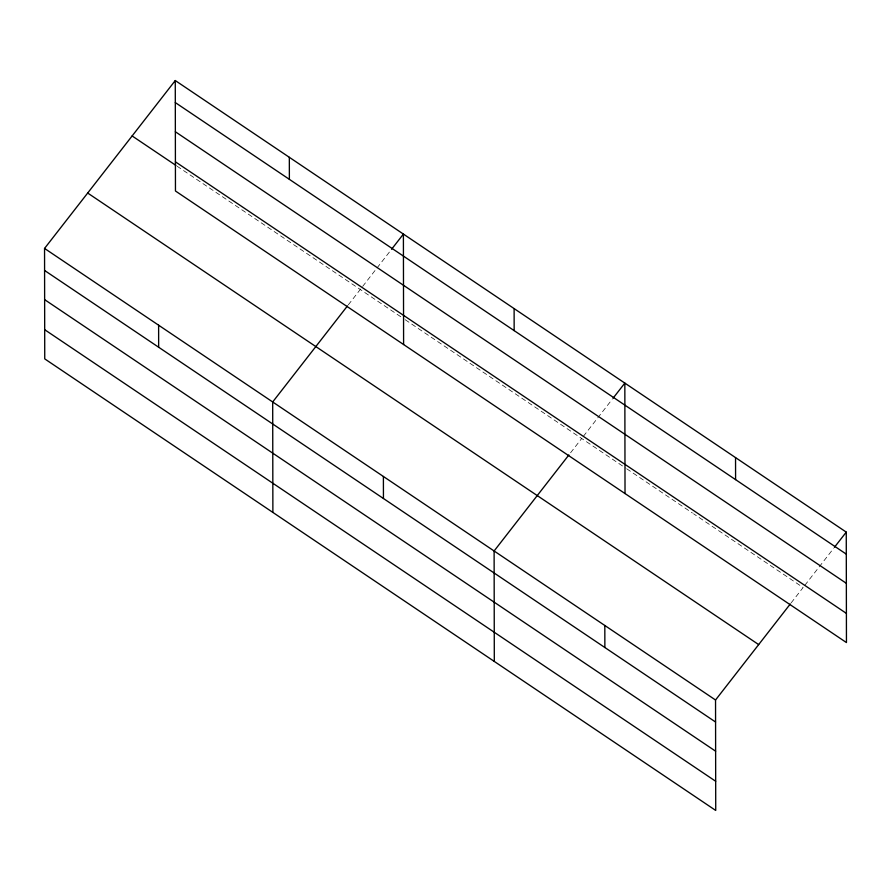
<?xml version="1.0" encoding="UTF-8"?>
<svg xmlns="http://www.w3.org/2000/svg" width="891" height="891" viewBox="0 0 891 891"><rect width="100%" height="100%" fill="white"/><g stroke="black" fill="none" stroke-linecap="round" stroke-linejoin="round"><path stroke-width="0.67" stroke-dasharray="4.46 3.34" d="M348.303 304.856L390.715 250.371M570.585 452.773L581.689 438.495M583.382 436.323L596.914 418.948M597.761 417.857L612.139 399.391M791.152 602.884L803.125 587.514L693.566 513.784M804.807 585.342L818.35 567.957M819.197 566.876L833.575 548.41M177.064 166.194L404.091 318.978M405.249 319.746L625.515 467.987M626.674 468.766L692.407 513.004"/><path stroke-width="1.34" d="M790.295 603.975L715.54 700.003L715.729 810.454L44.739 358.884L44.55 248.433L175.271 80.546L846.261 532.116L846.45 642.567L175.46 190.997L175.271 80.546M347.445 305.947L272.691 401.964L272.88 512.414M391.561 249.291L403.4 234.077L403.601 344.539M568.87 454.967L494.115 550.983L494.305 661.434M612.986 398.31L624.836 383.097L625.025 493.547M834.41 547.319L846.261 532.116M175.304 102.576L846.294 554.135M175.36 131.757L846.35 583.315M175.404 161.817L846.394 613.387M132.135 135.955L175.917 165.414M87.686 193.035L758.675 644.594M44.55 248.433L715.54 700.003M44.583 270.463L715.573 722.022M44.639 299.643L715.629 751.202M44.695 329.703L715.685 781.273M735.543 457.606L735.587 479.625M604.822 625.493L604.866 647.512M514.118 308.587L514.152 330.617M383.397 476.473L383.442 498.503M289.33 157.317L289.375 179.336M158.62 325.204L158.654 347.223"/></g></svg>
